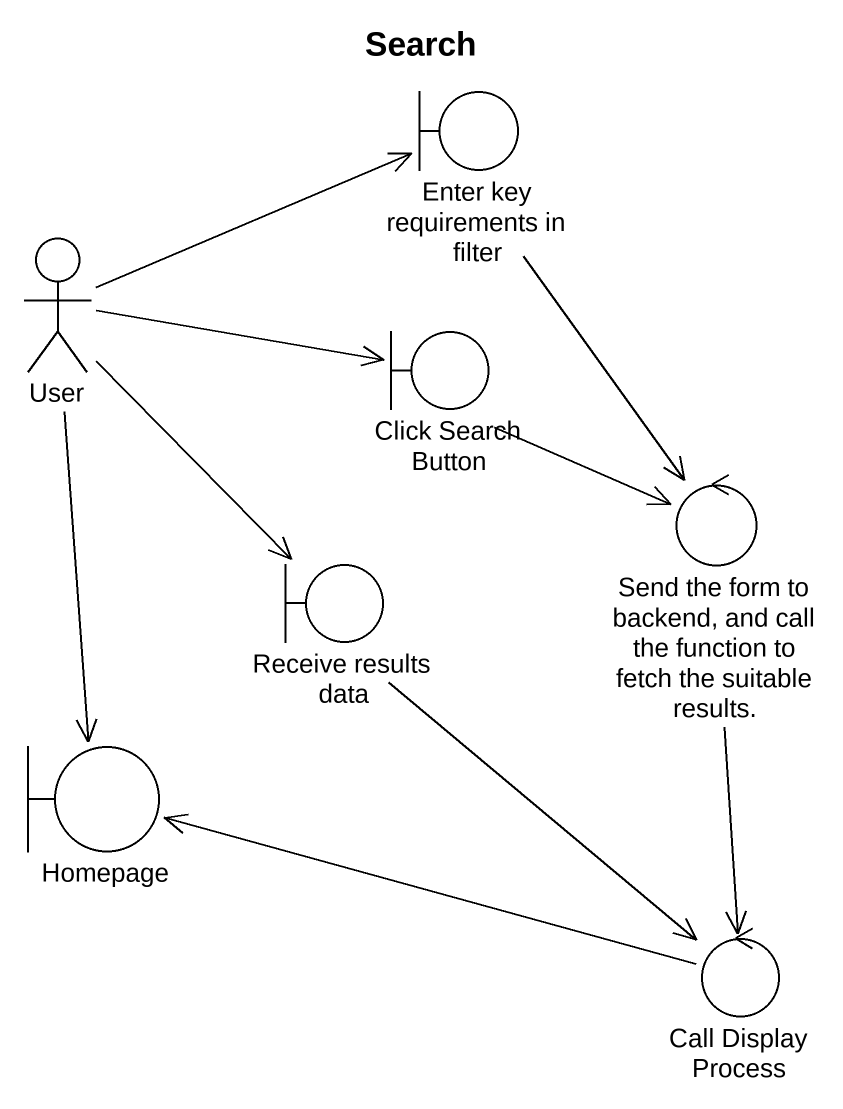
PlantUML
@startuml
title Search
boundary "Enter key requirements in filter" as Enter_key_requirements_in
actor User
boundary "Click Search Button" as Click_Search_Button
control "Send the form to backend, and call the function to fetch the suitable results." as Send_the_form_to_backend
boundary "Receive results data" as Receive_results_data
boundary Homepage
control "Call Display Process" as Call_Display_Process
Enter_key_requirements_in --> Send_the_form_to_backend
User -right-> Enter_key_requirements_in
User -right-> Click_Search_Button
User --> Receive_results_data
User --> Homepage
Click_Search_Button --> Send_the_form_to_backend
Send_the_form_to_backend --> Call_Display_Process
Receive_results_data --> Call_Display_Process
Call_Display_Process -left-> Homepage
@enduml
